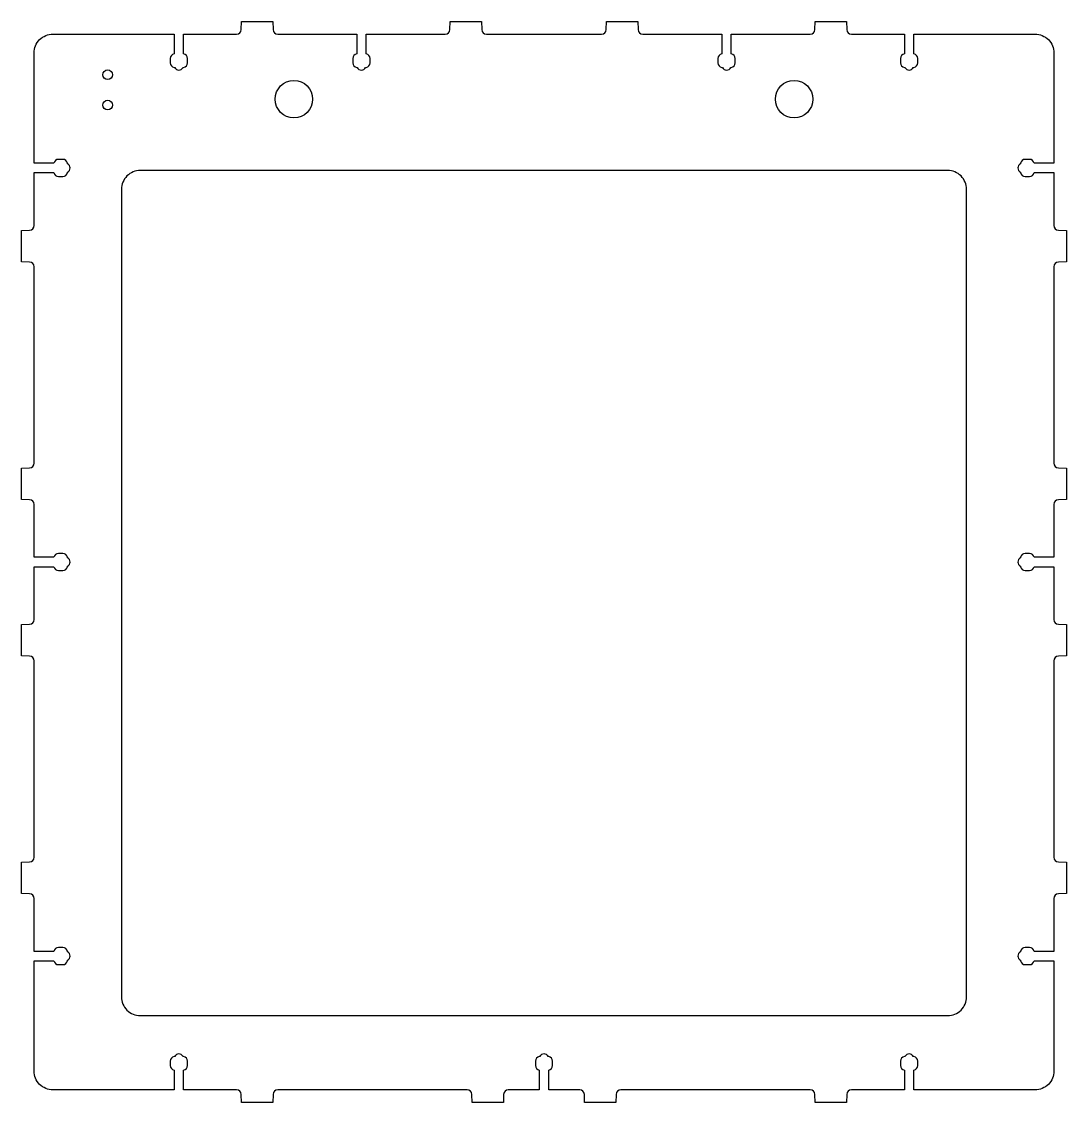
# Model space of a CAD drawing. Extents: x -167 to 167, y -173 to 173.
import ezdxf

# ---------------------------------------------------------------- set-up
doc = ezdxf.new("R2010")
doc.units = 0
doc.layers.get('0').update_dxf_attribs({"linetype": 'CONTINUOUS'})

msp = doc.modelspace()

# ---------------------------------------------------------------- linework, layer by layer
for points in [[(-167.1, 20), (-167.1, 30), (-164.55, 30.09, 0.404026), (-163.1, 31.59), (-163.1, 94.41, 0.404026), (-164.55, 95.91), (-167.1, 96), (-167.1, 106), (-164.55, 106.09, 0.404026), (-163.1, 107.59), (-163.1, 124.5), (-156.78, 124.5, 0.365977), (-155.3, 123.25), (-153.9, 123.25, 0.365977), (-152.42, 124.5), (-152.42, 124.66, 0.613812), (-152.42, 127.34), (-152.42, 127.5, 0.365977), (-153.9, 128.75), (-155.3, 128.75, 0.365977), (-156.78, 127.5), (-163.1, 127.5), (-163.1, 162.8, -0.414214), (-157.1, 168.8), (-118.3, 168.8), (-118.3, 162.48, 0.365977), (-119.55, 161), (-119.55, 159.6, 0.365977), (-118.3, 158.12), (-118.14, 158.12, 0.613812), (-115.46, 158.12), (-115.3, 158.12, 0.365977), (-114.05, 159.6), (-114.05, 161, 0.365977), (-115.3, 162.48), (-115.3, 168.8), (-98.34, 168.8, 0.404026), (-96.84, 170.25), (-96.75, 172.8), (-86.75, 172.8), (-86.66, 170.25, 0.404026), (-85.16, 168.8), (-59.9, 168.8), (-59.9, 162.48, 0.365977), (-61.15, 161), (-61.15, 159.6, 0.365977), (-59.9, 158.12), (-59.74, 158.12, 0.613812), (-57.06, 158.12), (-56.9, 158.12, 0.365977), (-55.65, 159.6), (-55.65, 161, 0.365977), (-56.9, 162.48), (-56.9, 168.8), (-31.59, 168.8, 0.404026), (-30.09, 170.25), (-30, 172.8), (-20, 172.8), (-19.91, 170.25, 0.404026), (-18.41, 168.8), (18.41, 168.8, 0.404026), (19.91, 170.25), (20, 172.8), (30, 172.8), (30.09, 170.25, 0.404026), (31.59, 168.8), (56.9, 168.8), (56.9, 162.48, 0.365977), (55.65, 161), (55.65, 159.6, 0.365977), (56.9, 158.12), (57.06, 158.12, 0.613812), (59.74, 158.12), (59.9, 158.12, 0.365977), (61.15, 159.6), (61.15, 161, 0.365977), (59.9, 162.48), (59.9, 168.8), (85.16, 168.8, 0.404026), (86.66, 170.25), (86.75, 172.8), (96.75, 172.8), (96.84, 170.25, 0.404026), (98.34, 168.8), (115.3, 168.8), (115.3, 162.48, 0.365977), (114.05, 161), (114.05, 159.6, 0.365977), (115.3, 158.12), (115.46, 158.12, 0.613812), (118.14, 158.12), (118.3, 158.12, 0.365977), (119.55, 159.6), (119.55, 161, 0.365977), (118.3, 162.48), (118.3, 168.8), (157.1, 168.8, -0.414214), (163.1, 162.8), (163.1, 127.5), (156.78, 127.5, 0.365977), (155.3, 128.75), (153.9, 128.75, 0.365977), (152.42, 127.5), (152.42, 127.34, 0.613812), (152.42, 124.66), (152.42, 124.5, 0.365977), (153.9, 123.25), (155.3, 123.25, 0.365977), (156.78, 124.5), (163.1, 124.5), (163.1, 107.59, 0.404026), (164.55, 106.09), (167.1, 106), (167.1, 96), (164.55, 95.91, 0.404026), (163.1, 94.41), (163.1, 31.59, 0.404026), (164.55, 30.09), (167.1, 30), (167.1, 20), (164.55, 19.91, 0.404026), (163.1, 18.41), (163.1, 1.5), (156.78, 1.5, 0.365977), (155.3, 2.75), (153.9, 2.75, 0.365977), (152.42, 1.5), (152.42, 1.34, 0.613812), (152.42, -1.34), (152.42, -1.5, 0.365977), (153.9, -2.75), (155.3, -2.75, 0.365977), (156.78, -1.5), (163.1, -1.5), (163.1, -18.41, 0.404026), (164.55, -19.91), (167.1, -20), (167.1, -30), (164.55, -30.09, 0.404026), (163.1, -31.59), (163.1, -94.41, 0.404026), (164.55, -95.91), (167.1, -96), (167.1, -106), (164.55, -106.09, 0.404026), (163.1, -107.59), (163.1, -124.5), (156.78, -124.5, 0.365977), (155.3, -123.25), (153.9, -123.25, 0.365977), (152.42, -124.5), (152.42, -124.66, 0.613812), (152.42, -127.34), (152.42, -127.5, 0.365977), (153.9, -128.75), (155.3, -128.75, 0.365977), (156.78, -127.5), (163.1, -127.5), (163.1, -162.8, -0.414214), (157.1, -168.8), (118.3, -168.8), (118.3, -162.48, 0.365977), (119.55, -161), (119.55, -159.6, 0.365977), (118.3, -158.12), (118.14, -158.12, 0.613812), (115.46, -158.12), (115.3, -158.12, 0.365977), (114.05, -159.6), (114.05, -161, 0.365977), (115.3, -162.48), (115.3, -168.8), (98.34, -168.8, 0.404026), (96.84, -170.25), (96.75, -172.8), (86.75, -172.8), (86.66, -170.25, 0.404026), (85.16, -168.8), (24.59, -168.8, 0.404026), (23.09, -170.25), (23, -172.8), (13, -172.8), (12.91, -170.25, 0.404026), (11.41, -168.8), (1.5, -168.8), (1.5, -162.48, 0.365977), (2.75, -161), (2.75, -159.6, 0.365977), (1.5, -158.12), (1.34, -158.12, 0.613812), (-1.34, -158.12), (-1.5, -158.12, 0.365977), (-2.75, -159.6), (-2.75, -161, 0.365977), (-1.5, -162.48), (-1.5, -168.8), (-11.41, -168.8, 0.404026), (-12.91, -170.25), (-13, -172.8), (-23, -172.8), (-23.09, -170.25, 0.404026), (-24.59, -168.8), (-85.16, -168.8, 0.404026), (-86.66, -170.25), (-86.75, -172.8), (-96.75, -172.8), (-96.84, -170.25, 0.404026), (-98.34, -168.8), (-115.3, -168.8), (-115.3, -162.48, 0.365977), (-114.05, -161), (-114.05, -159.6, 0.365977), (-115.3, -158.12), (-115.46, -158.12, 0.613812), (-118.14, -158.12), (-118.3, -158.12, 0.365977), (-119.55, -159.6), (-119.55, -161, 0.365977), (-118.3, -162.48), (-118.3, -168.8), (-157.1, -168.8, -0.414214), (-163.1, -162.8), (-163.1, -127.5), (-156.78, -127.5, 0.365977), (-155.3, -128.75), (-153.9, -128.75, 0.365977), (-152.42, -127.5), (-152.42, -127.34, 0.613812), (-152.42, -124.66), (-152.42, -124.5, 0.365977), (-153.9, -123.25), (-155.3, -123.25, 0.365977), (-156.78, -124.5), (-163.1, -124.5), (-163.1, -107.59, 0.404026), (-164.55, -106.09), (-167.1, -106), (-167.1, -96), (-164.55, -95.91, 0.404026), (-163.1, -94.41), (-163.1, -31.59, 0.404026), (-164.55, -30.09), (-167.1, -30), (-167.1, -20), (-164.55, -19.91, 0.404026), (-163.1, -18.41), (-163.1, -1.5), (-156.78, -1.5, 0.365977), (-155.3, -2.75), (-153.9, -2.75, 0.365977), (-152.42, -1.5), (-152.42, -1.34, 0.613812), (-152.42, 1.34), (-152.42, 1.5, 0.365977), (-153.9, 2.75), (-155.3, 2.75, 0.365977), (-156.78, 1.5), (-163.1, 1.5), (-163.1, 18.41, 0.404026), (-164.55, 19.91)], [(129.15, 125.19), (-129.15, 125.19, 0.414214), (-135.15, 119.19), (-135.15, -139.06, 0.414214), (-129.15, -145.06), (129.15, -145.06, 0.414214), (135.15, -139.06), (135.15, 119.19, 0.414214)]]:
    msp.add_lwpolyline(points, format="xyb", close=True)
for centre, radius in [((-139.6, 155.8), 1.55), ((-80, 148), 6), ((80, 148), 6), ((-139.6, 146.1), 1.55)]:
    msp.add_circle(centre, radius)

doc.saveas('drawing.dxf')
